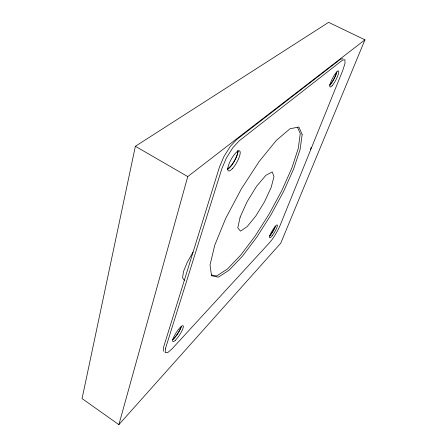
<?xml version="1.0" encoding="UTF-8"?>
<svg xmlns="http://www.w3.org/2000/svg" width="447" height="447" viewBox="0 0 447 447"><rect width="100%" height="100%" fill="white"/><g stroke="black" fill="none" stroke-linecap="round" stroke-linejoin="round"><path stroke-width="0.67" d="M163.239 351.32L163.663 346.939L219.376 167.323L223.858 156.701L230.289 146.409L236.781 139.447L340.58 59.16L342.989 58.753M135.374 146.281L82.069 398.579L118.868 424.65L280.755 243.19L364.931 39.833L328.618 22.35L135.374 146.281L187.757 176.587L364.931 39.833M118.868 424.65L187.757 176.587M193.087 252.086L187.338 262.115L183.577 271.284L182.538 277.743L184.332 280.303M211.515 274.972L216.56 276.028L227.462 268.988L240.799 255.047L255.136 236.066L269.189 213.962L281.794 190.634L291.852 168.038L298.328 148.253L300.255 133.485L297.451 127.239M311.207 147.432A20.249 4.012 -61.1 0 1 310.481 149.399M238.111 150.997A11.449 3.246 -60.9 0 1 234.111 161.3A11.449 3.246 -60.9 0 1 227.59 168.62M237.743 150.415A11.438 3.241 -60.9 0 1 234.63 160.769A11.438 3.241 -60.9 0 1 227.383 169.452M172.71 339.284A9.398 2.09 -57.3 0 0 181.203 326.818A9.393 2.084 -57.3 0 1 172.754 339.686M269.932 235.345A7.47 1.391 -59.8 0 0 275.24 226.713A7.465 1.391 -59.8 0 1 269.725 235.871M336.893 71.827A9.085 1.894 -62.7 0 1 329.662 84.869M336.63 72.42A9.074 1.894 -62.7 0 1 329.735 85.271M165.58 348.202L165.133 352.571L167.552 352.728L172.101 348.783L269.524 242.704A14.868 2.716 -59.8 0 0 280.224 225.092L342.732 70.509L344.967 63.552L344.933 59.714L342.547 60.133L239.24 140.799L232.77 147.789L226.338 158.087L221.835 168.715L165.58 348.202M302.155 134.502L300.161 149.242L293.629 169.016L283.527 191.607L270.904 214.94L256.857 237.072L242.537 256.081L229.244 270.072L218.404 277.162L211.537 275.754L210.034 264.937L214.783 245.112L225.668 218.477L241.296 188.975L259.159 161.496L276.274 140.475L290.058 128.73L298.875 127.037L302.155 134.502M240.134 217.153L237.798 227.864L240.469 231.172L247.107 226.674L255.846 215.946L264.546 201.748L271.15 187.461L274.011 176.526L272.195 171.911L265.876 175.313L256.606 186.265L247.057 201.776L240.134 217.153M232.479 168.586A11.443 3.202 -60.9 0 0 239.983 151.349A11.443 3.202 -60.9 0 0 229.507 162.719A11.443 3.202 -60.9 0 0 232.479 168.586M175.386 340.251A9.398 2.056 -57.3 0 0 183.359 326.444A9.398 2.056 -57.3 0 0 175.246 334.183A9.398 2.056 -57.3 0 0 175.386 340.251M272.162 235.776A7.465 1.369 -59.8 0 0 277.324 225.031A7.465 1.369 -59.8 0 0 270.888 233.267A7.465 1.369 -59.8 0 0 272.162 235.776M332.16 85.695A9.08 1.866 -62.6 0 0 338.792 71.676A9.08 1.866 -62.6 0 0 331.965 79.46A9.08 1.866 -62.6 0 0 332.16 85.695"/></g></svg>
